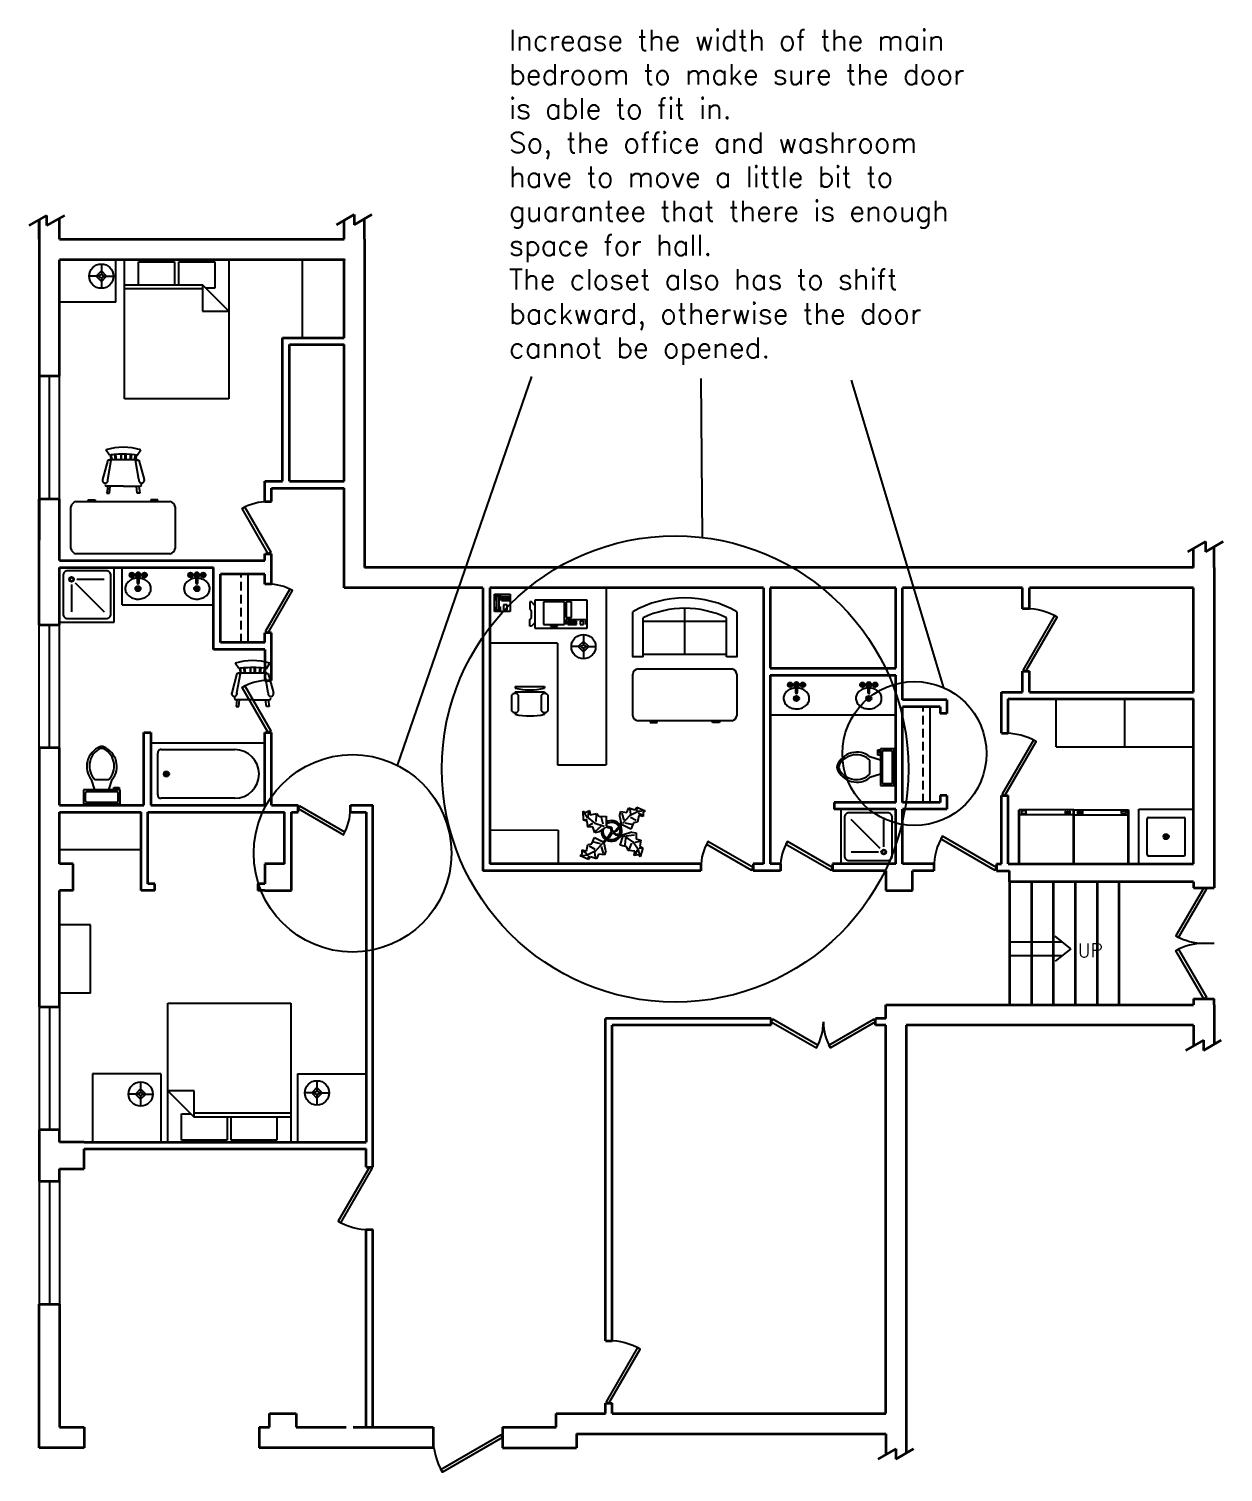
# Model space of a CAD drawing. Header units: millimetres. Extents: x -13274 to 77127, y -114744 to 1151.
# Drawn here: x 31086 to 48548, y -40204 to -19087 of the extents above; entities that cross this region are included whole.
import ezdxf

# ---------------------------------------------------------------- set-up
doc = ezdxf.new("R2010")
doc.units = ezdxf.units.MM
doc.header["$LTSCALE"] = 5
doc.linetypes.add('DASHEDX2', pattern=[38.1, 25.4, -12.7])
for name, color, linetype in [('Bathtub', 4, 'Continuous'), ('Bed', 4, 'Continuous'), ('CLoset', 1, 'Continuous'), ('Closet Hidden', 1, 'DASHEDX2'), ('Door', 1, 'Continuous'), ('Office', 4, 'Continuous'), ('Sink', 4, 'Continuous'), ('Storage', 1, 'Continuous'), ('Table&Desk&Chair', 4, 'Continuous'), ('text', 1, 'Continuous'), ('Toilet', 4, 'Continuous'), ('Washing Machine', 4, 'Continuous'), ('Windows', 1, 'Continuous')]:
    doc.layers.add(name, color=color, linetype=linetype)
doc.layers.add('Wall', color=7, linetype='Continuous', lineweight=35)
doc.styles.add('Roman', font='romans')

# ---------------------------------------------------------------- blocks, each defined once
blk = doc.blocks.new('Faucet - Bathroom top')
for p, q in [((-4.107, 0.125), (-4.375, 0.125)), ((-3.75, 0.4788), (-3.75, 0.75)), ((-3.5, 0.482), (-3.5, 0.75)), ((-3.1461, 0.125), (-2.875, 0.125)), ((3.143, 0.125), (2.875, 0.125)), ((3.5, 0.4788), (3.5, 0.75)), ((3.75, 0.482), (3.75, 0.75)), ((4.1039, 0.125), (4.375, 0.125)), ((-4.1039, -0.125), (-4.375, -0.125)), ((-3.75, -0.4821), (-3.75, -0.75)), ((-3.5, -0.4789), (-3.5, -0.75)), ((-3.143, -0.125), (-2.875, -0.125)), ((-0.5, -0.8639), (-0.5, -4.5)), ((0.5, -4.5), (0.5, -0.8631)), ((3.1461, -0.125), (2.875, -0.125)), ((3.5, -0.4821), (3.5, -0.75)), ((3.75, -0.4789), (3.75, -0.75)), ((4.107, -0.125), (4.375, -0.125))]:
    blk.add_line(p, q)
for centre, radius in [((-3.625, 0), 1.375), ((-4.625, 0), 0.2795), ((-3.625, 0), 0.5), ((-3.625, 1), 0.2795), ((-2.625, 0), 0.2795), ((0, 0), 0.5), ((3.625, 0), 1.375), ((2.625, 0), 0.2795), ((3.625, 0), 0.5), ((3.625, 1), 0.2795), ((4.625, 0), 0.2795), ((-3.625, -1), 0.2795), ((3.625, -1), 0.2795)]:
    blk.add_circle(centre, radius)
for centre, radius, start, end in [((-3.625, 0), 1, 105.2407, 164.2093), ((-3.625, 0), 1, 16.44125, 74.07887), ((0, 0), 1.5, 289.6514, 250.3603), ((0, 0), 1, 300.3431, 239.7554), ((3.625, 0), 1, 106.12, 164.0884), ((3.625, 0), 1, 16.23422, 73.90469), ((-3.625, 0), 1, 196.2342, 253.9047), ((-3.625, 0), 1, 286.12, 344.0884), ((0, -4.5), 0.5, 180, 0), ((3.625, 0), 1, 196.4413, 254.0789), ((3.625, 0), 1, 285.2407, 344.2093)]:
    blk.add_arc(centre, radius, start, end)
blk = doc.blocks.new('Desk - 30 x 60 in.')
at = {"linetype": 'Continuous'}
for p, q in [((-26.999995, 0), (26.999995, 0)), ((-29.999995, -27), (-29.999995, -3)), ((29.999995, -3), (29.999995, -27)), ((26.999995, -30), (-26.999995, -30)), ((-20.000005, -30), (-20.000005, -31)), ((-20.000005, -31), (-16.000005, -31)), ((-16.000005, -31), (-16.000005, -30)), ((15.999995, -31), (15.999995, -30)), ((19.999995, -31), (15.999995, -31)), ((19.999995, -30), (19.999995, -31))]:
    blk.add_line(p, q, dxfattribs=at)
for centre, start, end in [((-26.499995, -3.5), 98.1301, 171.8699), ((26.499995, -3.5), 8.130102, 81.8699), ((-26.499995, -26.5), 188.1301, 261.8699), ((26.499995, -26.5), 278.1301, 351.8699)]:
    blk.add_arc(centre, 3.535534, start, end, dxfattribs=at)
blk = doc.blocks.new('Sofa - Roundback Loveseat 5 ft.')
at = {"linetype": 'Continuous'}
for p, q in [((0, -32.44198), (0, -5.99998)), ((-24, -33.99998), (-24, -11.46958)), ((-23.9998, -13.38178), (23.99986, -13.38178)), ((24.00004, -33.99998), (24.00004, -11.46958)), ((-24, -32.44198), (24.00004, -32.44198))]:
    blk.add_line(p, q, dxfattribs=at)
for points in [[(-24, -33.99998), (-30, -33.99998), (-30, -7.99998)], [(30.00004, -7.99998), (30.00004, -33.99998), (24.00004, -33.99998)]]:
    blk.add_lwpolyline(points, dxfattribs=at)
for centre, radius, start, end in [((0, -60.24998), 60.24998, 60.13715, 119.8628), ((0, -61.38438), 55.38444, 64.32083, 115.6792)]:
    blk.add_arc(centre, radius, start, end, dxfattribs=at)
blk = doc.blocks.new('Chair - Desk')
at = {"linetype": 'Continuous'}
for p, q in [((-8.5, 0), (-8.5, -1)), ((-8.5, 0), (8.5, 0)), ((8.5, 0), (8.5, -1)), ((-10.5, -5), (-10.5, -14)), ((-8.5, -3), (-8.5, -4)), ((-8.5, -3), (8.5, -3)), ((-6.5, -14), (-6.5, -5)), ((-2, -3), (-2, -1.9355)), ((2, -1.9576), (2, -3)), ((6.5, -5), (6.5, -14)), ((8.5, -3), (8.5, -4)), ((10.5, -14), (10.5, -5)), ((-8.5, -15), (-8.5, -16)), ((8.5, -15), (8.5, -16))]:
    blk.add_line(p, q, dxfattribs=at)
for centre, radius, start, end in [((-8.5, -6.5), 2.5, 36.8699, 143.1301), ((0, 34.625), 36.625, 256.5803, 283.4197), ((8.5, -6.5), 2.5, 36.8699, 143.1301), ((-8.5, -12.5), 2.5, 216.8699, 323.1301), ((0, 19.625), 36.625, 256.5803, 283.4197), ((8.5, -12.5), 2.5, 216.8699, 323.1301)]:
    blk.add_arc(centre, radius, start, end, dxfattribs=at)
blk = doc.blocks.new('Lamp - Table')
at = {"linetype": 'Continuous'}
for p, q in [((-1, 0), (-7, 0)), ((0, 3), (-3, 0)), ((-3, 0), (0, -3)), ((0, 7), (0, 1)), ((3, 0), (0, 3)), ((0, -3), (3, 0)), ((1, 0), (7, 0)), ((0, -1), (0, -7))]:
    blk.add_line(p, q, dxfattribs=at)
for radius in [7, 1]:
    blk.add_circle((0, 0), radius, dxfattribs=at)
blk = doc.blocks.new('Plant - Rubber or Philodendron')
at = {"linetype": 'Continuous'}
for p, q in [((-16.2005, 11.4774), (-13.9899, 8.1064)), ((-16.2005, 11.4774), (-14.8639, 10.7964)), ((-16.0159, 6.3329), (-16.2005, 11.4774)), ((-14.8639, 10.7964), (-12.6195, 11.8975)), ((-13.3174, 8.325), (-13.0735, 11.0065)), ((-12.6195, 11.8975), (-12.1909, 9.4345)), ((-12.1909, 9.4345), (-8.3829, 10.3)), ((-8.8369, 9.409), (-9.0894, 5.6095)), ((-8.3829, 10.3), (-7.0549, 8.501)), ((-7.0549, 8.501), (-3.0284, 8.6941)), ((-3.0284, 8.6941), (-3.0709, 3.1041)), ((4.6914, 8.8812), (5.3859, 11.2828)), ((4.6914, 8.8812), (5.5014, 4.4831)), ((5.3859, 11.2828), (8.8871, 10.7908)), ((5.9878, 10.4842), (7.1971, 6.3869)), ((10.3916, 8.7942), (6.2847, 4.4028)), ((8.8871, 10.7908), (9.9809, 13.4933)), ((9.9809, 13.4933), (13.3837, 12.301)), ((15.3859, 11.3055), (10.3916, 8.7942)), ((10.5828, 12.6946), (10.8893, 9.7953)), ((13.3837, 12.301), (14.68, 13.9039)), ((14.5816, 13.2037), (14.3848, 11.8033)), ((14.68, 13.9039), (19.3848, 11.8146)), ((15.7909, 9.1065), (14.8995, 5.3044)), ((15.2875, 10.6053), (17.5907, 9.2105)), ((19.3848, 11.8146), (15.3859, 11.3055)), ((18.1925, 8.4119), (15.7909, 9.1065)), ((19.3848, 11.8146), (18.1868, 10.9119)), ((18.1868, 10.9119), (18.1925, 8.4119)), ((-14.0069, 5.8704), (-16.0159, 6.3329)), ((-15.3434, 6.5514), (-13.9984, 6.9884)), ((-13.5868, 2.2894), (-14.0069, 5.8704)), ((-13.9899, 8.1064), (-9.5434, 4.7185)), ((-10.6784, 2.491), (-13.5868, 2.2894)), ((-13.1329, 3.1804), (-10.6614, 4.727)), ((-9.5858, -0.8715), (-10.6784, 2.491)), ((-9.5434, 4.7185), (-4.1917, 2.9888)), ((-9.1318, 0.0195), (-5.9793, 2.9025)), ((-7.1228, -0.443), (-3.5248, 2.2131)), ((-4.8529, 4.012), (-5.7184, 7.82)), ((-3.5248, 2.2131), (-3.3011, 2.4355)), ((-3.3011, 2.4355), (-0.5306, 1.7947)), ((-3.0709, 3.1041), (0.0797, 2.3163)), ((-0.5306, 1.7947), (-0.2255, -0.5527)), ((-0.5306, 1.7947), (-0.5306, 1.7947)), ((0.0797, 2.3163), (0.4866, -0.031)), ((0.4866, -0.031), (2.1141, 0.2298)), ((2.1141, 0.2298), (5.4346, 3.9146)), ((6.1032, 3.6844), (2.8262, -0.031)), ((5.4346, 3.9146), (5.5014, 4.4831)), ((11.1089, 1.1958), (6.1032, 3.6844)), ((7.7005, 4.8881), (11.5025, 3.9967)), ((14.2977, 6.1031), (10.9934, 7.9956)), ((12.7005, 4.8994), (11.1089, 1.1958)), ((14.8995, 5.3044), (12.7005, 4.8994)), ((-14.4141, -11.4699), (-13.5228, -7.6679)), ((-13.5228, -7.6679), (-11.3237, -7.2629)), ((-11.3237, -7.2629), (-9.7321, -3.5593)), ((-6.3237, -7.2516), (-10.1257, -6.3602)), ((-9.7321, -3.5593), (-4.7264, -6.0479)), ((-7.1228, -0.443), (-9.5858, -0.8715)), ((-9.0148, -11.1577), (-4.9047, -6.8122)), ((-2.019, -3.6148), (-4.7264, -6.0479)), ((-4.1246, -6.8466), (-4.0579, -6.2781)), ((-3.3146, -11.2447), (-4.1246, -6.8466)), ((-4.0579, -6.2781), (-0.9375, -3.1608)), ((-2.019, -3.6148), (-0.2255, -0.5527)), ((-0.9375, -3.1608), (0.5883, -0.8135)), ((0.5883, -0.8135), (2.2447, -2.0916)), ((2.8262, -0.031), (1.3003, -0.5527)), ((1.3003, -0.5527), (2.4193, -1.4655)), ((2.2447, -2.0916), (6.7108, -2.6626)), ((2.4193, -1.4655), (6.895, -2.1175)), ((4.943, -7.9659), (6.7108, -2.6626)), ((8.8321, -9.0266), (4.943, -7.9659)), ((11.6605, -0.5413), (6.895, -2.1175)), ((12.3677, -6.1981), (7.219, -2.6772)), ((8.125, -4.0768), (7.7715, -7.9659)), ((8.3544, -2.7453), (13.1973, -2.1704)), ((10.2463, -10.4408), (11.6605, -6.9053)), ((11.6605, -0.5413), (14.1354, -0.8948)), ((15.5496, -10.7943), (12.3677, -6.1981)), ((16.2567, -5.8446), (13.4283, -6.5517)), ((14.1354, -0.8948), (14.1354, -4.4304)), ((14.1354, -4.4304), (16.9638, -5.1375)), ((16.9638, -5.1375), (16.2567, -8.673)), ((-18.008, -14.1781), (-16.8101, -13.2754)), ((-18.008, -14.1781), (-14.0091, -13.669)), ((-13.3032, -16.2674), (-18.008, -14.1781)), ((-16.8157, -10.7754), (-14.4141, -11.4699)), ((-16.8101, -13.2754), (-16.8157, -10.7754)), ((-13.9107, -12.9688), (-16.2139, -11.574)), ((-14.0091, -13.669), (-9.0148, -11.1577)), ((-12.0069, -14.6645), (-13.3032, -16.2674)), ((-13.2048, -15.5672), (-13.008, -14.1668)), ((-12.921, -8.4665), (-9.6166, -10.359)), ((-8.6042, -15.8568), (-12.0069, -14.6645)), ((-9.206, -15.0581), (-9.5126, -12.1588)), ((-7.5103, -13.1543), (-8.6042, -15.8568)), ((-4.0092, -13.6463), (-7.5103, -13.1543)), ((-4.611, -12.8477), (-5.8203, -8.7504)), ((-3.3146, -11.2447), (-4.0092, -13.6463)), ((9.5392, -11.1479), (8.8321, -9.0266)), ((13.4283, -11.5015), (9.5392, -11.1479)), ((13.0748, -13.9763), (13.4283, -11.5015)), ((15.5496, -13.6228), (13.0748, -13.9763)), ((14.8425, -10.7943), (13.7819, -13.2692)), ((16.6103, -14.6834), (15.5496, -10.7943)), ((16.6103, -14.6834), (15.5496, -13.6228)), ((17.3174, -9.7337), (15.9032, -9.7337)), ((16.2567, -8.673), (18.0245, -9.7337)), ((18.0245, -9.7337), (16.6103, -14.6834))]:
    blk.add_line(p, q, dxfattribs=at)
for centre, radius, start, end in [((0.0308, 0.1664), 6, 178.6147, 235.1169), ((0.0308, 0.1664), 5, 168.1647, 238.6725), ((0, 0), 6.1275, 34.37569, 120.1028), ((-0.0601, -0.2075), 5.2461, 33.82192, 124.9414), ((-0.2664, 0.1682), 5.2775, 338.4094, 20.03007), ((-0.098, 0.1364), 6.1288, 341.2017, 26.09184), ((-0.0234, 0.3825), 6.1492, 242.5812, 331.2714), ((-0.1102, 0.4886), 5.2883, 247.3711, 327.472)]:
    blk.add_arc(centre, radius, start, end, dxfattribs=at)
blk = doc.blocks.new('Chair - Rocking')
at = {"linetype": 'Continuous'}
for p, q in [((-9, -7.5), (-12, -18.49999)), ((-8, -4.5), (-10, -1.5)), ((-7, -7.5), (-9, -7.5)), ((-9, -18.49999), (-7, -7.5)), ((-8.23428, -6.99939), (-8.3093, -7.47958)), ((-8.23041, -7), (8.23915, -7)), ((-7.5, -4.5), (-7, -7)), ((-6.5, -7), (-7.02225, -4.43)), ((-4.5, -7), (-4.96674, -4.19951)), ((-4, -7), (-4.40532, -4.16272)), ((-1.5, -4.05012), (-1.5, -7)), ((-1, -7), (-1, -4.05012)), ((1, -7), (1, -4.04655)), ((1.5, -4.05012), (1.5, -7)), ((4, -7), (4.40187, -4.18694)), ((4.5, -7), (4.96761, -4.19437)), ((6.5, -7), (7, -4.4057)), ((7.5, -4.5), (7, -7)), ((7, -7.5), (9, -7.5)), ((9, -18.49999), (7, -7.5)), ((8, -4.5), (10, -1.5)), ((8.31071, -7.48854), (8.23449, -7.00073)), ((9, -7.5), (12, -18.49999)), ((-10.36644, -20.64523), (-10.5, -21.49999)), ((-9, -22.49999), (-9.5, -26.49999)), ((0, -22.49999), (-9.5, -22.49999)), ((-8, -26.49999), (-7.5, -22.49999)), ((0, -22.49999), (9.5, -22.49999)), ((8, -26.49999), (7.5, -22.49999)), ((9, -22.49999), (9.5, -26.49999)), ((10.5, -21.49999), (10.3575, -20.58798)), ((-9.5, -26.49999), (-8, -26.49999)), ((9.5, -26.49999), (8, -26.49999))]:
    blk.add_line(p, q, dxfattribs=at)
for centre, radius, start, end in [((0, -34.08333), 34.08333, 72.93847, 107.0615), ((0, -68.25004), 64.25, 93.92211, 97.15267), ((0, -68.25004), 64.25, 82.84733, 93.92211), ((-10.5, -18.99999), 1.58114, 161.5651, 18.43495), ((-9.5, -21.49999), 1, 180, 270), ((10.5, -18.99999), 1.58114, 161.5651, 18.43495), ((9.5, -21.49999), 1, 270, 0)]:
    blk.add_arc(centre, radius, start, end, dxfattribs=at)
blk = doc.blocks.new('Phone - Desk')
at = {"linetype": 'Continuous'}
for p, q in [((-4.5, -5), (-4.5, 5)), ((-4.5, 5), (4.5, 5)), ((-4, 4.5), (-4, 2)), ((-4, 2), (-3.25, 2)), ((-3.75, 4.5), (-3.75, 2.25)), ((-1.25, 4.5), (-3.75, 4.5)), ((-3.75, 2.25), (-3.25, 2.25)), ((-3.25, 4), (-3.25, -4)), ((-3.25, 4), (-1.75, 4)), ((-1.75, -4), (-1.75, 4)), ((-1.75, 2.25), (-1.25, 2.25)), ((-1.75, 2), (-1, 2)), ((-1.25, 2.25), (-1.25, 4.5)), ((-1, 2), (-1, 4.5)), ((4, 3.5), (-0.5, 3.5)), ((-0.5, 3.5), (-0.5, 1.5)), ((-0.5, 2.5), (4, 2.5)), ((-0.5, 1.5), (4, 1.5)), ((4, 1.5), (4, 3.5)), ((4.5, 5), (4.5, -5)), ((4.5, -5), (-4.5, -5)), ((-3.75, -2.25), (-3.25, -2.25)), ((-3.75, -4.5), (-3.75, -2.25)), ((-1.25, -4.5), (-3.75, -4.5)), ((-3.25, -4), (-1.75, -4)), ((-1.75, -2.25), (-1.25, -2.25)), ((-1.25, -2.25), (-1.25, -4.5)), ((2.75, -1), (0.75, -1)), ((0.75, -1), (0.75, -4)), ((0.75, -4), (2.75, -4)), ((2.75, -4), (2.75, -1))]:
    blk.add_line(p, q, dxfattribs=at)
blk = doc.blocks.new('Copy Machine')
at = {"linetype": 'Continuous'}
for p, q in [((0, 0), (0, -16)), ((30, 0), (0, 0)), ((30, -16), (30, 0)), ((-3, -1), (-3, -5)), ((-2, -1), (-3, -1)), ((-3, -5), (-2, -6)), ((0, -3), (-2, -1)), ((-2, -10), (-2, -6)), ((5, -1), (5, -14)), ((17, -1), (5, -1)), ((17, -14), (17, -1)), ((18, -1), (18, -10)), ((21, -1), (18, -1)), ((21, -10), (21, -1)), ((-3, -11), (-2, -10)), ((-3, -15), (-3, -11)), ((-2, -15), (-3, -15)), ((0, -13), (-2, -15)), ((0, -16), (30, -16)), ((5, -14), (17, -14)), ((9, -14), (9, -15)), ((9, -15), (13, -15)), ((13, -15), (13, -14)), ((18, -10), (21, -10)), ((18, -14), (18, -11)), ((18, -11), (29, -11)), ((24, -12), (19, -12)), ((19, -12), (19, -14)), ((24, -13), (19, -13)), ((19, -14), (24, -14)), ((20, -12), (20, -14)), ((21, -14), (21, -12)), ((22, -12), (22, -14)), ((23, -14), (23, -12)), ((24, -14), (24, -12)), ((28, -12), (26, -12)), ((26, -12), (26, -14)), ((26, -14), (28, -14)), ((28, -14), (28, -12)), ((29, -11), (29, -14))]:
    blk.add_line(p, q, dxfattribs=at)

msp = doc.modelspace()

# ---------------------------------------------------------------- linework, layer by layer
for p, q in [((45425.16, -32445.814), (46195.906, -32445.814)), ((46320.48, -32545.814), (46091.372, -32361.901)), ((45425.16, -32645.814), (46195.906, -32645.814)), ((46320.48, -32545.814), (46091.372, -32729.727))]:
    msp.add_line(p, q)
at = {"layer": 'Bathtub', "linetype": 'Continuous'}
for p, q in [((32215.16, -27015.814), (31655.16, -27015.814)), ((32335.16, -27765.814), (32335.16, -26965.814)), ((31585.16, -27085.814), (31585.16, -27645.814)), ((31710.16, -27215.814), (31710.16, -27615.814)), ((31763.193, -27193.847), (32185.16, -27615.814)), ((31785.16, -27140.814), (32185.16, -27140.814)), ((32285.16, -27645.814), (32285.16, -27085.814)), ((31535.16, -27765.814), (32335.16, -27765.814)), ((31655.16, -27715.814), (32215.16, -27715.814)), ((42960.16, -30505.814), (42960.16, -31305.814)), ((43640.16, -30555.814), (43080.16, -30555.814)), ((43010.16, -30625.814), (43010.16, -31185.814)), ((43532.127, -31077.781), (43110.16, -30655.814)), ((43585.16, -31055.814), (43585.16, -30655.814)), ((43710.16, -31185.814), (43710.16, -30625.814)), ((43510.16, -31130.814), (43110.16, -31130.814)), ((43080.16, -31255.814), (43640.16, -31255.814))]:
    msp.add_line(p, q, dxfattribs=at)
at = {"layer": 'Bathtub'}
for p, q in [((32868.56, -29531.414), (34535.16, -29531.414)), ((33097.16, -29963.214), (33097.16, -30014.014)), ((33071.76, -29988.614), (33122.56, -29988.614))]:
    msp.add_line(p, q, dxfattribs=at)
for points in [[(32970.16, -30293.414), (32970.16, -29683.814)], [(33020.96, -29633.014), (34095.935, -29633.014)], [(34095.935, -30344.214), (33020.96, -30344.214)]]:
    msp.add_lwpolyline(points, dxfattribs=at)
for radius in [38.1, 25.4]:
    msp.add_circle((33097.16, -29988.614), radius, dxfattribs=at)
for centre, radius, start, end in [((33014.61, -29677.464), 44.901, 81.8699, 188.1301), ((34095.935, -29988.614), 355.6, 270, 90), ((33014.61, -30299.764), 44.901, 171.8699, 278.1301)]:
    msp.add_arc(centre, radius, start, end, dxfattribs=at)
at = {"layer": 'Bathtub', "linetype": 'Continuous'}
for centre, major_axis, start_param, end_param in [((31655.16, -27085.814), (49.497, 49.497), 0.785398163, 2.35619449), ((32215.16, -27085.814), (-49.497, 49.497), 3.926990817, 5.497787144), ((31710.16, -27140.814), (24.749, 24.749), 5.497787144, 11.780972451), ((31710.16, -27140.814), (17.678, 17.678), 5.497787144, 11.780972451), ((31655.16, -27645.814), (-49.497, 49.497), 0.785398163, 2.35619449), ((32215.16, -27645.814), (49.497, 49.497), 3.926990817, 5.497787144), ((43080.16, -30625.814), (-49.497, -49.497), 3.926990817, 5.497787144), ((43640.16, -30625.814), (49.497, -49.497), 0.785398163, 2.35619449), ((43080.16, -31185.814), (49.497, -49.497), 3.926990817, 5.497787144), ((43585.16, -31130.814), (-24.749, -24.749), 5.497787144, 11.780972451), ((43585.16, -31130.814), (-17.678, -17.678), 5.497787144, 11.780972451), ((43640.16, -31185.814), (-49.497, -49.497), 0.785398163, 2.35619449)]:
    msp.add_ellipse(centre, major_axis=major_axis, ratio=1, start_param=start_param, end_param=end_param, dxfattribs=at)
at = {"layer": 'Bed', "linetype": 'Continuous'}
for p, q in [((32485.16, -24497.815), (32485.16, -22465.814)), ((32688.36, -22496.294), (33216.68, -22496.294)), ((32688.36, -22831.574), (32688.36, -22496.294)), ((33216.68, -22496.294), (33216.68, -22831.574)), ((33277.64, -22496.294), (33805.96, -22496.294)), ((33277.64, -22831.574), (33277.64, -22496.294)), ((33805.96, -22496.294), (33805.96, -22882.374)), ((34009.16, -22465.814), (34009.16, -24497.815)), ((32485.16, -22831.574), (33623.08, -22831.574)), ((33623.08, -22892.534), (32485.16, -22892.534)), ((34009.16, -23217.654), (33623.08, -22831.574)), ((33623.08, -22831.574), (33623.08, -23217.654)), ((33805.96, -22882.374), (33673.864, -22882.374)), ((33623.08, -23217.654), (34009.16, -23217.654)), ((34009.16, -24497.815), (32485.16, -24497.815)), ((33115.161, -33343.813), (34915.16, -33343.813)), ((33115.161, -35375.814), (33115.161, -33343.813)), ((34915.16, -33343.813), (34915.16, -35375.814)), ((33115.161, -34623.974), (33501.24, -35010.054)), ((33501.24, -34623.974), (33115.161, -34623.974)), ((33501.24, -35010.054), (33501.24, -34623.974)), ((33318.361, -34959.254), (33450.457, -34959.254)), ((33318.361, -35345.334), (33318.361, -34959.254)), ((33501.24, -34949.094), (34915.16, -34949.094)), ((34915.16, -35010.054), (33501.24, -35010.054)), ((33984.681, -35010.054), (33984.681, -35345.334)), ((34045.641, -35345.334), (34045.641, -35010.054)), ((34711.961, -35010.054), (34711.961, -35345.334)), ((34915.16, -35375.814), (33115.161, -35375.814)), ((33984.681, -35345.334), (33318.361, -35345.334)), ((34711.961, -35345.334), (34045.641, -35345.334))]:
    msp.add_line(p, q, dxfattribs=at)
at = {"layer": 'CLoset'}
for p, q in [((34291.16, -28065.814), (34291.16, -27065.814)), ((44266.16, -30405.814), (44266.16, -29005.814))]:
    msp.add_line(p, q, dxfattribs=at)
at = {"layer": 'Closet Hidden'}
for p, q in [((34189.16, -28065.814), (34189.16, -27065.814)), ((44164.16, -30405.814), (44164.16, -29005.814))]:
    msp.add_line(p, q, dxfattribs=at)
at = {"layer": 'Door'}
msp.add_line((48265.16, -32465.814), (48417.56, -32465.814), dxfattribs=at)
msp.add_line((48265.16, -32465.814), (48417.56, -32465.814), dxfattribs=at)
for points in [[(34585.16, -26765.814), (34204.16, -26105.903), (34242.655, -26083.678), (34623.655, -26743.589)], [(34585.16, -27921.414), (34940.76, -27305.497), (34902.266, -27283.272), (34546.666, -27899.189)], [(45665.16, -28485.814), (46122.36, -27693.92), (46083.866, -27671.695), (45626.666, -28463.589)], [(34585.16, -29381.414), (34204.16, -28721.503), (34242.655, -28699.278), (34623.655, -29359.189)], [(45355.16, -30305.814), (45812.36, -29513.92), (45773.866, -29491.695), (45316.666, -30283.589)], [(35025.16, -30495.814), (35685.072, -30876.814), (35707.297, -30838.319), (35047.385, -30457.319)], [(41675.16, -31355.814), (41015.249, -30974.814), (40993.024, -31013.309), (41652.935, -31394.309)], [(42837.16, -31355.814), (42177.249, -30974.814), (42155.024, -31013.309), (42814.935, -31394.309)], [(45234.56, -31355.814), (44442.667, -30898.614), (44420.442, -30937.109), (45212.335, -31394.309)], [(48265.16, -31653.014), (47858.76, -32356.919), (47897.255, -32379.144), (48303.655, -31675.239)], [(48265.16, -33278.614), (47858.76, -32574.708), (47897.255, -32552.483), (48303.655, -33256.389)], [(41941.16, -33615.814), (42601.072, -33996.814), (42623.297, -33958.319), (41963.385, -33577.319)], [(43465.16, -33615.814), (42805.249, -33996.814), (42783.024, -33958.319), (43442.935, -33577.319)], [(36065.16, -35740.814), (35607.96, -36532.708), (35646.455, -36554.933), (36103.655, -35763.039)], [(39565.16, -39195.814), (40022.36, -38403.92), (39983.866, -38381.695), (39526.666, -39173.589)], [(38011.16, -39695.814), (37131.279, -40203.814), (37109.054, -40165.319), (37988.935, -39657.319)]]:
    msp.add_lwpolyline(points, close=True, dxfattribs=at)
for centre, radius, start, end in [((34585.16, -26765.814), 762, 90, 120), ((34585.16, -27921.414), 711.2, 60, 90), ((45665.16, -28485.814), 914.4, 60, 90), ((34585.16, -29381.414), 762, 90, 120), ((45355.16, -30305.814), 914.4, 60, 90), ((35025.16, -30495.814), 762, 330, 0), ((41675.16, -31355.814), 762, 150, 180), ((42837.16, -31355.814), 762, 150, 180), ((45234.56, -31355.814), 914.4, 150, 180), ((48265.16, -31653.014), 812.8, 240, 270), ((48265.16, -33278.614), 812.8, 90, 120), ((41941.16, -33615.814), 762, 330, 0), ((43465.16, -33615.814), 762, 180, 210), ((36065.16, -35740.814), 914.4, 240, 270), ((39565.16, -39195.814), 914.4, 60, 90), ((38011.16, -39695.814), 1016, 180, 210)]:
    msp.add_arc(centre, radius, start, end, dxfattribs=at)
at = {"layer": 'Office'}
for p, q in [((39525.16, -27265.814), (39525.16, -29855.814)), ((38815.16, -28075.814), (37825.16, -28075.814)), ((38815.16, -28075.814), (38815.16, -29855.814)), ((38815.16, -29855.814), (39525.16, -29855.814)), ((37825.16, -30805.814), (38825.152, -30809.918)), ((38825.152, -30809.918), (38825.152, -31305.814))]:
    msp.add_line(p, q, dxfattribs=at)
at = {"layer": 'Sink'}
for p, q in [((32448.56, -27515.814), (32448.56, -26965.814)), ((32707.431, -27276.577), (32656.631, -27276.577)), ((32682.031, -27301.977), (32682.031, -27251.177)), ((33567.072, -27276.581), (33516.272, -27276.581)), ((33541.672, -27301.981), (33541.672, -27251.181)), ((32448.56, -27515.814), (33785.16, -27515.814)), ((42334.031, -28883.177), (42283.231, -28883.177)), ((42308.631, -28908.577), (42308.631, -28857.777)), ((43392.072, -28883.181), (43341.272, -28883.181)), ((43366.672, -28908.581), (43366.672, -28857.781)), ((41925.16, -29122.414), (43760.16, -29122.414)), ((47315.16, -31305.814), (47315.16, -30505.814)), ((47315.16, -30505.814), (48115.16, -30505.814)), ((47435.16, -31165.814), (47435.16, -30645.814)), ((47455.16, -30625.814), (47975.16, -30625.814)), ((47995.16, -31165.814), (47995.16, -30645.814)), ((47740.56, -30905.814), (47689.76, -30905.814)), ((47715.16, -30880.414), (47715.16, -30931.214)), ((47455.16, -31185.814), (47975.16, -31185.814))]:
    msp.add_line(p, q, dxfattribs=at)
at = {"layer": 'Sink', "linetype": 'Continuous'}
for points in [[(32870.51, -27278.685, 0.118282567), (32857.47, -27221.523, 0.10460746), (32816.518, -27169.643, 0.089717964), (32757.382, -27136.162, 0.081436083), (32683.745, -27123.242, 0.081436083), (32609.838, -27134.512, 0.089717964), (32549.968, -27166.662, 0.10460746), (32507.866, -27217.613, 0.118282567), (32493.551, -27274.469, 0.118282567), (32506.591, -27331.63, 0.10460746), (32547.543, -27383.51, 0.089717964), (32606.679, -27416.991, 0.081436083), (32680.316, -27429.912, 0.081436083), (32754.223, -27418.641, 0.089717964), (32814.093, -27386.491, 0.10460746), (32856.195, -27335.54, 0.118282567)], [(33730.151, -27278.689, 0.118282567), (33717.111, -27221.527, 0.10460746), (33676.159, -27169.647, 0.089717964), (33617.023, -27136.167, 0.081436083), (33543.386, -27123.246, 0.081436083), (33469.479, -27134.517, 0.089717964), (33409.609, -27166.666, 0.10460746), (33367.507, -27217.617, 0.118282567), (33353.192, -27274.473, 0.118282567), (33366.232, -27331.635, 0.10460746), (33407.184, -27383.515, 0.089717964), (33466.32, -27416.995, 0.081436083), (33539.957, -27429.916, 0.081436083), (33613.864, -27418.645, 0.089717964), (33673.734, -27386.496, 0.10460746), (33715.836, -27335.544, 0.118282567)], [(42497.11, -28885.285, 0.118282567), (42484.07, -28828.123, 0.10460746), (42443.118, -28776.243, 0.089717964), (42383.982, -28742.762, 0.081436083), (42310.345, -28729.842, 0.081436083), (42236.438, -28741.112, 0.089717964), (42176.568, -28773.262, 0.10460746), (42134.466, -28824.213, 0.118282567), (42120.151, -28881.069, 0.118282567), (42133.191, -28938.23, 0.10460746), (42174.143, -28990.11, 0.089717964), (42233.279, -29023.591, 0.081436083), (42306.916, -29036.512, 0.081436083), (42380.823, -29025.241, 0.089717964), (42440.693, -28993.091, 0.10460746), (42482.795, -28942.14, 0.118282567)], [(43555.151, -28885.289, 0.118282567), (43542.111, -28828.127, 0.10460746), (43501.159, -28776.247, 0.089717964), (43442.023, -28742.767, 0.081436083), (43368.386, -28729.846, 0.081436083), (43294.479, -28741.117, 0.089717964), (43234.609, -28773.266, 0.10460746), (43192.507, -28824.217, 0.118282567), (43178.192, -28881.073, 0.118282567), (43191.232, -28938.235, 0.10460746), (43232.184, -28990.115, 0.089717964), (43291.32, -29023.595, 0.081436083), (43364.957, -29036.516, 0.081436083), (43438.864, -29025.245, 0.089717964), (43498.734, -28993.096, 0.10460746), (43540.836, -28942.144, 0.118282567)]]:
    msp.add_lwpolyline(points, format="xyb", close=True, dxfattribs=at)
at = {"layer": 'Sink'}
for centre, radius in [((32682.031, -27276.577), 38.1), ((33541.672, -27276.581), 38.1), ((32682.031, -27276.577), 25.4), ((33541.672, -27276.581), 25.4), ((42308.631, -28883.177), 38.1), ((42308.631, -28883.177), 25.4), ((43366.672, -28883.181), 38.1), ((43366.672, -28883.181), 25.4), ((47715.16, -30905.814), 38.1), ((47715.16, -30905.814), 25.4)]:
    msp.add_circle(centre, radius, dxfattribs=at)
for centre, start, end in [((47455.16, -30645.814), 90, 180), ((47975.16, -30645.814), 0, 90), ((47455.16, -31165.814), 180, 270), ((47975.16, -31165.814), 270, 0)]:
    msp.add_arc(centre, 20, start, end, dxfattribs=at)
at = {"layer": 'Storage'}
for p, q in [((35085.208, -23606.792), (35085.208, -22466.792)), ((46105.16, -29591.414), (46105.16, -28891.414)), ((47110.16, -29591.414), (47110.16, -28891.414)), ((46105.16, -29591.414), (48115.16, -29591.414)), ((31535.16, -31095.814), (32725.16, -31095.814))]:
    msp.add_line(p, q, dxfattribs=at)
at = {"layer": 'Table&Desk&Chair'}
for p, q in [((32355.16, -23085.814), (32355.16, -22465.814)), ((32355.16, -23085.814), (31535.16, -23085.814)), ((31985.16, -32195.814), (31535.16, -32195.814)), ((31985.16, -33195.291), (31985.16, -32195.814)), ((31985.16, -33195.291), (31535.16, -33195.814)), ((32015.16, -34375.814), (32015.16, -35375.814)), ((33015.16, -34375.814), (32015.16, -34375.814)), ((33015.16, -34375.814), (33015.16, -35375.814)), ((35015.16, -34375.814), (35015.16, -35375.814)), ((35015.16, -34375.814), (36015.16, -34375.814))]:
    msp.add_line(p, q, dxfattribs=at)
at = {"layer": 'text'}
for p, q in [((36474.873, -29862.662), (38439.297, -24174.927)), ((40937.552, -26528.625), (40916.844, -24203.339)), ((44463.763, -28727.899), (43113.401, -24228.528))]:
    msp.add_line(p, q, dxfattribs=at)
for centre, radius in [((40535.606, -29915.467), 3410.61), ((44034.251, -29689.637), 1053.29), ((35818.371, -31149.733), 1444.835)]:
    msp.add_circle(centre, radius, dxfattribs=at)
at = {"layer": 'Toilet'}
for p, q in [((43536.96, -29787.514), (43384.56, -29736.714)), ((43498.86, -29711.314), (43498.86, -29635.114)), ((43498.86, -29635.114), (43524.26, -29635.114)), ((43536.96, -29711.314), (43498.86, -29711.314)), ((43524.26, -29635.114), (43524.26, -29685.914)), ((43524.26, -29685.914), (43536.96, -29685.914)), ((43740.16, -29622.414), (43536.96, -29622.414)), ((43536.96, -29622.414), (43536.96, -30155.814)), ((43740.16, -30155.814), (43740.16, -29622.414)), ((43384.56, -29990.714), (43384.56, -29787.514)), ((32050.26, -30222.614), (31999.46, -30070.214)), ((32050.26, -30070.214), (32253.46, -30070.214)), ((32253.46, -30222.614), (32304.26, -30070.214)), ((32329.66, -30184.514), (32405.86, -30184.514)), ((32329.66, -30222.614), (32329.66, -30184.514)), ((32405.86, -30184.514), (32405.86, -30209.914)), ((43536.96, -29990.714), (43384.56, -30041.514)), ((43536.96, -30155.814), (43740.16, -30155.814)), ((43587.76, -30130.414), (43689.36, -30130.414)), ((31885.16, -30222.614), (31885.16, -30425.814)), ((32418.56, -30222.614), (31885.16, -30222.614)), ((31910.56, -30273.414), (31910.56, -30375.014)), ((32405.86, -30209.914), (32355.06, -30209.914)), ((32355.06, -30209.914), (32355.06, -30222.614)), ((32418.56, -30425.814), (32418.56, -30222.614)), ((31885.16, -30425.814), (32418.56, -30425.814))]:
    msp.add_line(p, q, dxfattribs=at)
for points in [[(43562.36, -29673.214), (43562.36, -30105.014)], [(43689.36, -29647.814), (43587.76, -29647.814)], [(43714.76, -30105.014), (43714.76, -29673.214)], [(32367.76, -30248.014), (31935.96, -30248.014)], [(31935.96, -30400.414), (32367.76, -30400.414)], [(32393.16, -30375.014), (32393.16, -30273.414)]]:
    msp.add_lwpolyline(points, dxfattribs=at)
for centre, radius, start, end in [((32241.256, -29877.67), 309.093, 112.0284333, 218.5307064), ((32258.538, -29871.652), 287.761, 121.0530066, 223.6320922), ((32151.86, -29717.752), 101.6, 65.7318247, 114.268174), ((32151.86, -29689.215), 101.6, 74.8605283, 105.1394708), ((32062.463, -29877.669), 309.093, 321.4691097, 67.9714347), ((32045.181, -29871.652), 287.761, 316.3677254, 58.9468239), ((43192.016, -29978.511), 309.093, 51.4691097, 157.9714347), ((43185.998, -29995.793), 287.761, 46.3677254, 148.9468239), ((43584.585, -29670.039), 22.451, 81.869898, 188.1301), ((43692.535, -29670.039), 22.451, 351.8699, 98.1301), ((43003.561, -29889.114), 101.6, 164.8605283, 195.1394708), ((43192.016, -29799.719), 309.093, 202.0284333, 308.5307064), ((43032.098, -29889.114), 101.6, 155.7318247, 204.268174), ((43185.999, -29782.437), 287.761, 211.0530066, 313.6320922), ((43584.585, -30108.189), 22.451, 171.8699, 278.1301), ((43692.535, -30108.189), 22.451, 261.8699, 8.1301), ((31932.785, -30270.239), 22.451, 81.8699, 188.1301), ((31932.785, -30378.189), 22.451, 171.8699, 278.1301), ((32370.935, -30270.239), 22.451, 351.869898, 98.1301), ((32370.935, -30378.189), 22.451, 261.8699, 8.1301)]:
    msp.add_arc(centre, radius, start, end, dxfattribs=at)
at = {"layer": 'Wall'}
for p, q in [((31345.529, -21815.353), (31085.721, -21965.353)), ((31235.16, -22165.814), (31235.16, -21879.075)), ((31235.16, -21879.075), (31235.16, -26566.275)), ((31345.529, -21815.353), (31345.529, -21965.353)), ((31605.336, -21815.353), (31345.529, -21965.353)), ((31535.16, -22165.814), (31535.16, -21865.814)), ((35841.97, -21802.511), (35582.162, -21952.511)), ((35695.16, -22165.814), (35695.16, -21887.271)), ((35841.97, -21802.511), (35841.97, -21952.511)), ((36101.777, -21802.511), (35841.97, -21952.511)), ((35995.16, -22165.814), (35995.16, -21865.814)), ((31535.16, -22165.814), (35695.16, -22165.814)), ((35995.16, -22165.814), (35995.16, -26965.814)), ((31535.16, -24165.814), (31535.16, -22465.814)), ((35695.16, -22465.814), (31535.16, -22465.814)), ((35695.16, -23605.814), (35695.16, -22465.814)), ((34795.16, -23605.814), (35695.16, -23605.814)), ((34795.16, -25705.814), (34795.16, -23605.814)), ((34895.16, -23705.814), (35695.16, -23705.814)), ((34895.16, -25705.814), (34895.16, -23705.814)), ((35695.16, -25705.814), (35695.16, -23705.814)), ((31535.16, -24165.814), (31235.16, -24165.814)), ((34535.16, -26003.814), (34535.16, -25705.814)), ((34535.16, -25705.814), (34795.16, -25705.814)), ((34895.16, -25705.814), (35695.16, -25705.814)), ((31535.16, -25965.814), (31235.16, -25965.814)), ((31235.16, -27805.814), (31235.16, -25965.814)), ((31535.16, -26865.814), (31535.16, -25965.814)), ((34635.16, -26003.814), (34635.16, -25805.814)), ((34635.16, -25805.814), (35695.16, -25805.814)), ((35695.16, -27265.814), (35695.16, -25805.814)), ((34535.16, -26003.814), (34635.16, -26003.814)), ((48288.253, -26589.119), (48028.445, -26739.119)), ((48288.253, -26589.119), (48288.253, -26739.119)), ((48548.06, -26589.119), (48288.253, -26739.119)), ((31235.16, -26965.814), (31235.16, -26665.814)), ((34535.16, -26765.814), (34635.16, -26765.814)), ((34535.16, -26865.814), (34535.16, -26765.814)), ((34635.16, -27210.214), (34635.16, -26765.814)), ((48115.16, -26965.814), (48115.16, -26689.054)), ((48415.16, -26965.814), (48415.16, -26665.814)), ((31535.16, -26865.814), (34535.16, -26865.814)), ((31535.16, -26965.814), (33785.16, -26965.814)), ((31535.16, -27805.814), (31535.16, -26965.814)), ((33785.16, -28165.814), (33785.16, -26965.814)), ((48115.16, -26965.814), (35995.16, -26965.814)), ((48415.16, -26965.814), (48415.16, -31653.014)), ((33885.16, -28065.814), (33885.16, -27065.814)), ((34535.16, -27065.814), (33885.16, -27065.814)), ((34535.16, -27210.214), (34535.16, -27065.814)), ((34635.16, -27210.214), (34535.16, -27210.214)), ((37725.16, -27265.814), (35695.16, -27265.814)), ((37725.16, -27265.814), (37725.16, -31405.814)), ((41825.16, -27265.814), (37825.16, -27265.814)), ((37825.16, -27265.814), (37825.16, -31305.814)), ((41825.16, -27265.814), (41825.16, -31305.814)), ((43760.16, -27265.814), (41925.16, -27265.814)), ((41925.16, -27265.814), (41925.16, -28442.414)), ((43760.16, -28442.414), (43760.16, -27265.814)), ((45615.16, -27265.814), (43860.16, -27265.814)), ((43860.16, -28905.814), (43860.16, -27265.814)), ((45615.16, -27571.414), (45615.16, -27265.814)), ((45715.16, -27571.414), (45715.16, -27265.814)), ((48115.16, -27265.814), (45715.16, -27265.814)), ((48115.16, -28791.414), (48115.16, -27265.814)), ((45715.16, -27571.414), (45615.16, -27571.414)), ((31235.16, -27805.814), (31535.16, -27805.814)), ((34535.16, -28065.814), (33885.16, -28065.814)), ((34535.16, -28065.814), (34535.16, -27921.414)), ((34635.16, -27921.414), (34535.16, -27921.414)), ((34635.16, -28619.414), (34635.16, -27921.414)), ((34535.16, -28165.814), (33785.16, -28165.814)), ((34535.16, -28165.814), (34535.16, -28619.414)), ((41925.16, -28442.414), (43760.16, -28442.414)), ((45615.16, -28791.414), (45615.16, -28485.814)), ((45615.16, -28485.814), (45715.16, -28485.814)), ((45715.16, -28791.414), (45715.16, -28485.814)), ((34535.16, -28619.414), (34635.16, -28619.414)), ((41925.16, -28542.414), (41925.16, -31305.814)), ((41925.16, -28542.414), (43760.16, -28542.414)), ((43760.16, -30405.814), (43760.16, -28542.414)), ((44510.16, -28905.814), (44510.16, -29105.814)), ((45305.16, -28791.414), (45615.16, -28791.414)), ((45305.16, -29391.414), (45305.16, -28791.414)), ((45405.16, -28891.414), (48115.16, -28891.414)), ((45405.16, -29391.414), (45405.16, -28891.414)), ((45715.16, -28791.414), (48115.16, -28791.414)), ((48115.16, -31305.814), (48115.16, -28891.414)), ((43860.16, -30405.814), (43860.16, -29005.814)), ((44410.16, -29005.814), (44410.16, -29105.814)), ((32768.56, -30445.814), (32768.56, -29381.414)), ((32768.56, -29381.414), (32868.56, -29381.414)), ((32868.56, -29381.414), (32868.56, -30445.814)), ((34535.16, -30445.814), (34535.16, -29381.414)), ((34535.16, -29381.414), (34635.16, -29381.414)), ((34635.16, -30445.814), (34635.16, -29381.414)), ((45305.16, -29391.414), (45405.16, -29391.414)), ((31535.16, -29605.814), (31235.16, -29605.814)), ((31235.16, -29605.814), (31235.16, -33395.814)), ((31535.16, -30445.814), (31535.16, -29605.814)), ((42860.16, -30405.814), (42860.16, -30505.814)), ((44410.16, -30305.814), (44410.16, -30405.814)), ((44510.16, -30305.814), (44510.16, -30505.814)), ((45305.16, -30305.814), (45405.16, -30305.814)), ((45305.16, -31305.814), (45305.16, -30305.814)), ((45405.16, -31305.814), (45405.16, -30305.814)), ((31535.16, -30445.814), (32768.56, -30445.814)), ((31535.16, -31305.814), (31535.16, -30545.814)), ((31535.16, -30545.814), (32725.16, -30545.814)), ((32725.16, -31695.814), (32725.16, -30545.814)), ((32825.16, -31595.814), (32825.16, -30545.814)), ((32825.16, -30545.814), (34825.16, -30545.814)), ((32868.56, -30445.814), (34535.16, -30445.814)), ((34635.16, -30445.814), (35025.16, -30445.814)), ((34825.16, -31305.814), (34825.16, -30545.814)), ((34925.16, -31305.814), (34925.16, -30545.814)), ((34925.16, -30545.814), (35025.16, -30545.814)), ((35025.16, -30545.814), (35025.16, -30445.814)), ((35787.16, -30545.814), (35787.16, -30445.814)), ((35787.16, -30445.814), (36115.16, -30445.814)), ((35787.16, -30545.814), (36015.16, -30545.814)), ((36015.16, -30545.814), (36015.16, -35375.814)), ((36115.16, -35740.814), (36115.16, -30445.814)), ((43760.16, -31305.814), (43760.16, -30505.814)), ((43860.16, -31305.814), (43860.16, -30505.814)), ((45565.768, -31313.588), (45565.768, -30513.588)), ((46365.768, -31313.588), (46365.768, -30513.588)), ((47165.768, -31313.588), (47165.768, -30513.588)), ((31735.16, -31305.814), (31535.16, -31305.814)), ((31735.16, -31695.814), (31735.16, -31305.814)), ((34535.16, -31305.814), (34535.16, -31595.814)), ((34825.16, -31305.814), (34535.16, -31305.814)), ((34925.16, -31695.814), (34925.16, -31305.814)), ((40913.16, -31405.814), (37725.16, -31405.814)), ((40913.16, -31305.814), (37825.16, -31305.814)), ((40913.16, -31305.814), (40913.16, -31405.814)), ((41825.16, -31305.814), (41675.16, -31305.814)), ((41675.16, -31305.814), (41675.16, -31405.814)), ((42075.16, -31405.814), (41675.16, -31405.814)), ((42075.16, -31305.814), (41925.16, -31305.814)), ((42075.16, -31305.814), (42075.16, -31405.814)), ((43760.16, -31305.814), (42837.16, -31305.814)), ((42837.16, -31305.814), (42837.16, -31405.814)), ((43615.16, -31405.814), (42837.16, -31405.814)), ((43615.16, -31405.814), (43615.16, -31695.814)), ((44321.528, -31305.814), (43860.16, -31305.814)), ((44005.16, -31695.814), (44005.16, -31405.814)), ((44155.16, -31405.814), (44005.16, -31405.814)), ((44320.16, -31405.814), (44005.16, -31405.814)), ((44320.16, -31305.814), (44220.16, -31305.814)), ((44320.16, -31305.814), (44320.16, -31405.814)), ((45234.56, -31305.814), (45234.56, -31405.814)), ((45234.56, -31305.814), (45305.16, -31305.814)), ((45234.56, -31405.814), (45425.16, -31405.814)), ((45405.16, -31305.814), (48115.16, -31305.814)), ((45425.16, -31565.814), (45425.16, -31405.814)), ((32925.16, -31595.814), (32825.16, -31595.814)), ((32925.16, -31695.814), (32925.16, -31595.814)), ((34535.16, -31595.814), (34435.16, -31595.814)), ((34435.16, -31595.814), (34435.16, -31695.814)), ((48115.16, -31565.814), (45425.16, -31565.814)), ((45425.16, -31565.814), (45425.16, -33365.814)), ((45745.16, -31565.814), (45745.16, -33365.814)), ((46065.16, -31565.814), (46065.16, -33365.814)), ((46385.16, -31565.814), (46385.16, -33365.814)), ((46705.16, -31565.814), (46705.16, -33365.814)), ((47025.16, -31565.814), (47025.16, -33365.814)), ((48115.16, -31565.814), (48115.16, -31653.014)), ((48115.16, -31653.014), (48415.16, -31653.014)), ((31535.16, -33395.814), (31535.16, -31695.814)), ((31735.16, -31695.814), (31535.16, -31695.814)), ((32925.16, -31695.814), (32725.16, -31695.814)), ((34535.16, -31695.814), (34435.16, -31695.814)), ((34535.16, -31695.814), (34925.16, -31695.814)), ((43615.16, -31695.814), (44005.16, -31695.814)), ((48115.16, -33278.614), (48415.16, -33278.614)), ((48115.16, -33278.614), (48115.16, -33365.814)), ((48415.16, -33365.814), (48415.16, -33278.614)), ((31235.16, -33395.814), (31535.16, -33395.814)), ((39515.16, -38281.414), (39515.16, -33565.814)), ((41941.16, -33565.814), (39515.16, -33565.814)), ((41941.16, -33665.814), (41941.16, -33565.814)), ((43465.16, -33665.814), (43465.16, -33565.814)), ((43615.16, -33565.814), (43465.16, -33565.814)), ((43615.16, -33565.814), (43615.16, -33365.814)), ((43615.16, -33365.814), (48115.16, -33365.814)), ((48415.16, -33365.814), (48415.16, -33665.814)), ((39615.16, -38281.414), (39615.16, -33665.814)), ((41941.16, -33665.814), (39615.16, -33665.814)), ((43615.16, -33665.814), (43465.16, -33665.814)), ((43615.16, -39345.814), (43615.16, -33665.814)), ((48115.16, -33665.814), (43915.16, -33665.814)), ((43915.16, -33665.814), (43915.16, -39645.814)), ((48115.16, -33665.814), (48115.16, -33965.814)), ((48415.16, -33665.814), (48415.16, -33942.447)), ((48259.185, -33882.5), (47999.377, -34032.5)), ((48259.185, -33882.5), (48259.185, -34032.5)), ((48518.992, -33882.5), (48259.185, -34032.5)), ((31535.16, -35195.814), (31235.16, -35195.814)), ((31235.16, -35195.814), (31235.16, -35945.814)), ((31535.16, -35375.814), (31535.16, -35195.814)), ((31895.16, -35375.814), (31535.16, -35375.814)), ((31895.16, -35375.814), (36015.16, -35375.814)), ((31895.16, -35765.814), (31895.16, -35475.814)), ((31895.16, -35475.814), (36015.16, -35475.814)), ((36015.16, -35740.814), (36015.16, -35475.814)), ((31535.16, -35945.814), (31535.16, -35765.814)), ((31535.16, -35765.814), (31895.16, -35765.814)), ((36015.16, -35740.814), (36115.16, -35740.814)), ((31235.16, -35945.814), (31535.16, -35945.814)), ((36015.16, -39545.814), (36015.16, -36655.214)), ((36015.16, -36655.214), (36115.16, -36655.214)), ((36115.16, -39545.814), (36115.16, -36655.214)), ((31235.16, -39845.814), (31235.16, -37745.814)), ((31235.16, -37745.814), (31535.16, -37745.814)), ((31535.16, -37745.814), (31535.16, -39545.814)), ((39515.16, -38281.414), (39615.16, -38281.414)), ((39515.16, -39195.814), (39615.16, -39195.814)), ((39515.16, -39345.814), (39515.16, -39195.814)), ((39615.16, -39345.814), (39615.16, -39195.814)), ((34605.16, -39545.814), (34605.16, -39345.814)), ((34605.16, -39345.814), (34995.16, -39345.814)), ((34995.16, -39345.814), (34995.16, -39545.814)), ((38795.16, -39545.814), (38795.16, -39345.814)), ((38795.16, -39345.814), (39515.16, -39345.814)), ((39615.16, -39345.814), (43615.16, -39345.814)), ((31535.16, -39545.814), (31895.16, -39545.814)), ((31895.16, -39545.814), (31895.16, -39845.814)), ((34455.16, -39545.814), (34455.16, -39845.814)), ((34455.16, -39545.814), (34605.16, -39545.814)), ((34995.16, -39545.814), (35725.16, -39545.814)), ((35535.16, -39545.814), (35535.16, -39545.814)), ((35825.16, -39545.814), (36995.16, -39545.814)), ((36995.16, -39545.814), (36995.16, -39845.814)), ((38011.16, -39545.814), (38011.16, -39845.814)), ((38011.16, -39545.814), (38795.16, -39545.814)), ((39095.16, -39645.814), (39095.16, -39845.814)), ((39095.16, -39645.814), (43615.16, -39645.814)), ((43615.16, -39645.814), (43615.16, -39945.814)), ((43915.16, -39645.814), (43915.16, -39925.5)), ((31895.16, -39845.814), (31235.16, -39845.814)), ((36995.16, -39845.814), (34455.16, -39845.814)), ((38011.16, -39845.814), (38795.16, -39845.814)), ((38795.16, -39845.814), (39095.16, -39845.814)), ((43760.467, -39864.812), (43500.659, -40014.812)), ((43760.467, -39864.812), (43760.467, -40014.812)), ((44020.275, -39864.812), (43760.467, -40014.812))]:
    msp.add_line(p, q, dxfattribs=at)
at = {"layer": 'Wall', "linetype": 'Continuous'}
for p, q in [((44510.16, -28905.814), (43860.16, -28905.814)), ((44410.16, -29005.814), (43860.16, -29005.814)), ((44510.16, -29105.814), (44410.16, -29105.814)), ((43760.16, -30405.814), (42860.16, -30405.814)), ((44410.16, -30405.814), (43860.16, -30405.814)), ((44510.16, -30305.814), (44410.16, -30305.814)), ((43760.16, -30505.814), (42860.16, -30505.814)), ((44510.16, -30505.814), (43860.16, -30505.814))]:
    msp.add_line(p, q, dxfattribs=at)
at = {"layer": 'Wall'}
msp.add_point((35695.16, -22465.814), dxfattribs=at)
at = {"layer": 'Washing Machine', "linetype": 'Continuous'}
for p, q in [((46365.768, -30513.584), (45565.768, -30513.584)), ((45565.768, -30513.584), (45565.768, -31313.588)), ((46365.768, -30588.584), (45565.768, -30588.584)), ((45669.089, -30529.851), (45599.088, -30529.851)), ((45599.088, -30529.851), (45599.088, -30566.616)), ((45599.088, -30566.616), (45669.089, -30566.616)), ((45669.089, -30566.616), (45669.089, -30529.851)), ((46238.094, -30535.103), (46238.094, -30571.868)), ((46250.344, -30535.103), (46238.094, -30535.103)), ((46238.094, -30571.868), (46250.344, -30571.868)), ((46250.344, -30571.868), (46250.344, -30535.103)), ((46267.845, -30535.103), (46267.845, -30571.868)), ((46280.095, -30535.103), (46267.845, -30535.103)), ((46267.845, -30571.868), (46280.095, -30571.868)), ((46280.095, -30571.868), (46280.095, -30535.103)), ((46297.595, -30535.103), (46297.595, -30571.868)), ((46309.845, -30535.103), (46297.595, -30535.103)), ((46297.595, -30571.868), (46309.845, -30571.868)), ((46309.845, -30571.868), (46309.845, -30535.103)), ((46365.768, -30513.584), (47165.768, -30513.584)), ((46365.768, -30588.584), (47165.768, -30588.584)), ((46421.691, -30535.103), (46433.942, -30535.103)), ((46421.691, -30571.868), (46421.691, -30535.103)), ((46433.942, -30571.868), (46421.691, -30571.868)), ((46433.942, -30535.103), (46433.942, -30571.868)), ((46451.442, -30535.103), (46463.692, -30535.103)), ((46451.442, -30571.868), (46451.442, -30535.103)), ((46463.692, -30571.868), (46451.442, -30571.868)), ((46463.692, -30535.103), (46463.692, -30571.868)), ((46481.192, -30571.868), (46481.192, -30535.103)), ((46481.192, -30535.103), (46493.443, -30535.103)), ((46493.443, -30571.868), (46481.192, -30571.868)), ((46493.443, -30535.103), (46493.443, -30571.868)), ((47062.448, -30529.851), (47132.449, -30529.851)), ((47062.448, -30566.616), (47062.448, -30529.851)), ((47132.449, -30566.616), (47062.448, -30566.616)), ((47132.449, -30529.851), (47132.449, -30566.616)), ((47165.768, -30513.584), (47165.768, -31313.588))]:
    msp.add_line(p, q, dxfattribs=at)
at = {"layer": 'Washing Machine'}
msp.add_line((46365.768, -30513.584), (46365.768, -31313.588), dxfattribs=at)
at = {"layer": 'Windows'}
for p, q in [((31235.16, -25965.814), (31235.16, -24165.814)), ((31385.16, -25965.814), (31385.16, -24165.814)), ((31535.16, -25965.814), (31535.16, -24165.814)), ((31235.16, -29605.814), (31235.16, -27805.814)), ((31385.16, -29605.814), (31385.16, -27805.814)), ((31535.16, -29605.814), (31535.16, -27805.814)), ((31235.16, -33395.814), (31235.16, -35195.814)), ((31385.16, -33395.814), (31385.16, -35195.814)), ((31535.16, -33395.814), (31535.16, -35195.814)), ((31235.16, -35945.814), (31235.16, -37745.814)), ((31385.16, -35945.814), (31385.16, -37745.814)), ((31535.16, -35945.814), (31535.16, -37745.814))]:
    msp.add_line(p, q, dxfattribs=at)

# ---------------------------------------------------------------- block references
at = {"layer": 'Office', "xscale": 25.4, "yscale": 25.4, "zscale": 25.4}
for name, p in [('Lamp - Table', (32145.629, -22705.284)), ('Phone - Desk', (38007.697, -27486.802)), ('Copy Machine', (38485.834, -27447.092)), ('Sofa - Roundback Loveseat 5 ft.', (40676.851, -27412.614)), ('Lamp - Table', (39195.454, -28124.895)), ('Desk - 30 x 60 in.', (40676.852, -28450.014)), ('Chair - Desk', (38410.971, -28708.596)), ('Plant - Rubber or Philodendron', (39604.334, -30826.36)), ('Lamp - Table', (32719.727, -34672.207)), ('Lamp - Table', (35297.972, -34654.372))]:
    msp.add_blockref(name, p, dxfattribs=at)
at = {"layer": 'Sink', "xscale": 25.4, "yscale": 25.4, "zscale": 25.4}
for p in [(32683.745, -27077.362), (33541.672, -27077.362), (42310.345, -28683.962), (43366.672, -28683.962)]:
    msp.add_blockref('Faucet - Bathroom top', p, dxfattribs=at)
at = {"layer": 'Table&Desk&Chair', "xscale": 25.4, "yscale": 25.4, "zscale": 25.4}
for p in [(32467.033, -25208.634), (34357.11, -28330.314)]:
    msp.add_blockref('Chair - Rocking', p, dxfattribs=at)
at = {"layer": 'Table&Desk&Chair', "xscale": 25.4, "yscale": 25.4, "zscale": 25.4, "rotation": 180}
msp.add_blockref('Desk - 30 x 60 in.', (32462.745, -26765.917), dxfattribs=at)

# ---------------------------------------------------------------- texts
at = {"layer": 'text', "insert": (38105.982, -19101.011), "char_height": 300, "attachment_point": 1, "style": 'Roman'}
msp.add_mtext_dynamic_manual_height_columns('Increase the width of the main bedroom to make sure the door is able to fit in. \\PSo, the office and washroom have to move a little bit to guarantee that there is enough space for hall. \\PThe closet also has to shift backward, otherwise the door cannot be opened. ', width=7350.16609, gutter_width=50, heights=[0], dxfattribs=at)
at = {"layer": 'Wall', "insert": (46606.202, -32568.137), "char_height": 200, "attachment_point": 5, "style": 'Roman'}
msp.add_mtext_dynamic_manual_height_columns('UP', width=310.19713, gutter_width=50, heights=[0], dxfattribs=at)

doc.saveas('drawing.dxf')
